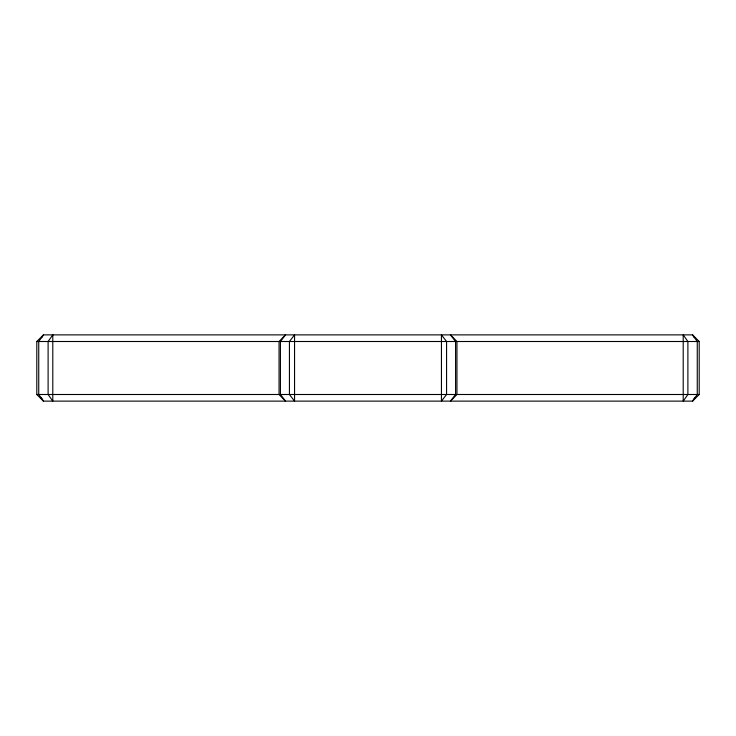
<?xml version="1.0" encoding="UTF-8"?>
<svg xmlns="http://www.w3.org/2000/svg" width="736" height="736" viewBox="0 0 736 736"><rect width="100%" height="100%" fill="white"/><g stroke="black" fill="none" stroke-linecap="round" stroke-linejoin="round"><path stroke-width="1.1" d="M41.621 337.723L43.424 334.88L692.576 334.88L699.2 341.504L699.2 394.496L692.576 401.12L43.424 401.12L36.8 394.496L36.8 341.504L43.424 334.88L38.741 341.504L38.741 394.496L43.424 401.12L41.023 397.339M694.977 397.339L692.576 401.12L697.259 394.496L697.259 341.504L692.576 334.88L694.379 337.723M36.8 341.504L699.2 341.504M36.8 394.496L699.2 394.496M52.79 334.88L48.107 341.504L48.107 394.496L52.79 401.12L52.79 334.88M687.893 394.496L683.21 401.12L683.21 334.88L687.893 341.504L687.893 394.496M285.54 334.88L280.425 341.504L280.425 394.496L285.54 401.12L279.045 394.496L279.045 341.504L285.54 334.88M294.556 334.88L289.432 341.504L289.432 394.496L294.556 401.12L294.556 334.88M446.568 394.496L441.444 401.12L441.444 334.88L446.568 341.504L446.568 394.496M455.575 394.496L450.46 401.12L456.955 394.496L456.955 341.504L450.46 334.88L455.575 341.504L455.575 394.496"/></g></svg>
